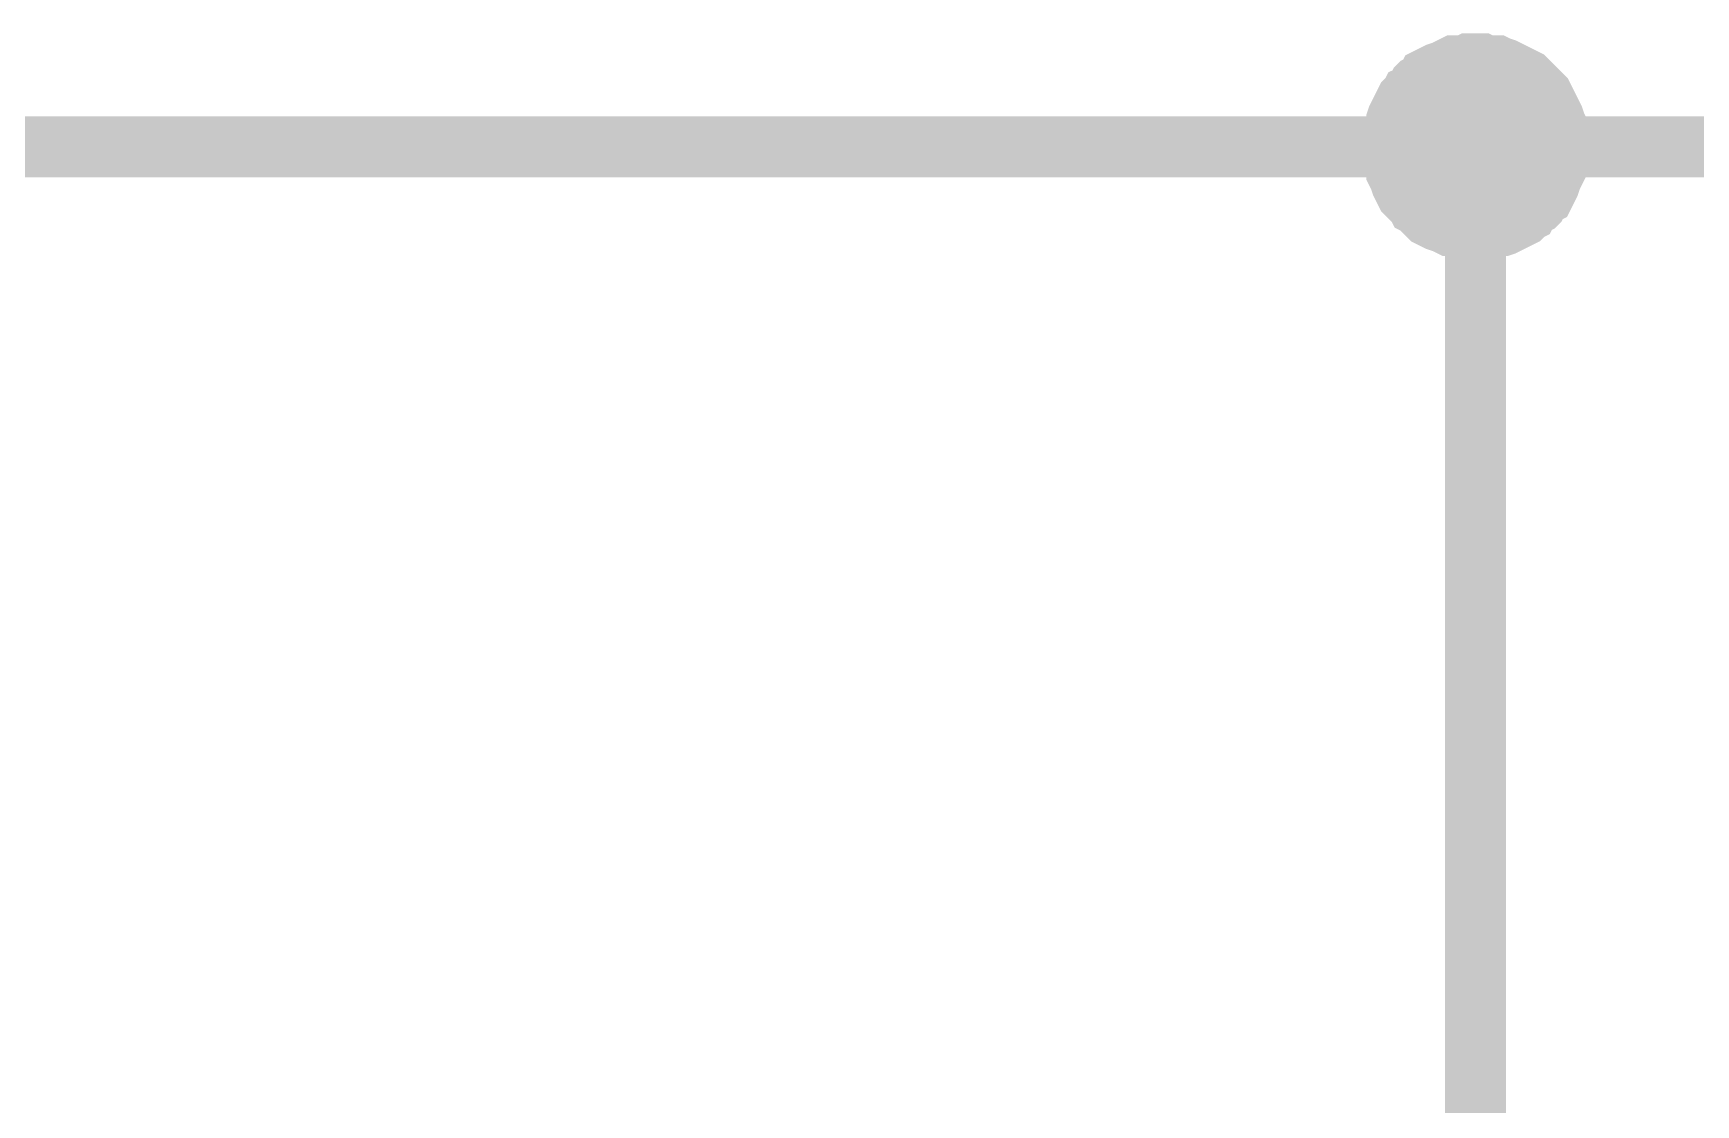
# Model space of a CAD drawing. Header units: millimetres. Extents: x 0 to 594, y 0 to 420.
# Drawn here: x 71.41 to 79.58, y 232.89 to 238.15 of the extents above; entities that cross this region are included whole.
import ezdxf

# ---------------------------------------------------------------- set-up
doc = ezdxf.new("R2010")
doc.units = ezdxf.units.MM
doc.layers.add('Sheet', color=255, linetype='Continuous')

msp = doc.modelspace()

# ---------------------------------------------------------------- linework, layer by layer
at = {"layer": 'Sheet', "color": 0}
for points, const_width in [([(77.9858, 237.5915), (77.9858, 237.6232), (77.9858, 237.6444), (77.9964, 237.6656), (77.9964, 237.6973), (78.0069, 237.7185), (78.0069, 237.7396), (78.0175, 237.7714), (78.0281, 237.7926), (78.0387, 237.8137), (78.0493, 237.8349), (78.0599, 237.8561), (78.0704, 237.8772), (78.0916, 237.8984), (78.1022, 237.9196), (78.1234, 237.9301), (78.1339, 237.9513), (78.1551, 237.9725), (78.1763, 237.9831), (78.1869, 238.0042), (78.208, 238.0148), (78.2292, 238.0254), (78.2504, 238.036), (78.2715, 238.0466), (78.3033, 238.0572), (78.3244, 238.0677), (78.3456, 238.0783), (78.3668, 238.0889), (78.3879, 238.0889), (78.4197, 238.0889), (78.4408, 238.0995), (78.4726, 238.0995), (78.4938, 238.0995)], 0.0991), ([(77.9858, 237.5915), (77.9858, 237.6232), (77.9858, 237.6444), (77.9964, 237.6656), (77.9964, 237.6973), (78.0069, 237.7185), (78.0069, 237.7396), (78.0175, 237.7714), (78.0281, 237.7926), (78.0387, 237.8137), (78.0493, 237.8349), (78.0599, 237.8561), (78.0704, 237.8772), (78.0916, 237.8984), (78.1022, 237.9196), (78.1234, 237.9301), (78.1339, 237.9513), (78.1551, 237.9725), (78.1763, 237.9831), (78.1869, 238.0042), (78.208, 238.0148), (78.2292, 238.0254), (78.2504, 238.036), (78.2715, 238.0466), (78.3033, 238.0572), (78.3244, 238.0677), (78.3456, 238.0783), (78.3668, 238.0889), (78.3879, 238.0889), (78.4197, 238.0889), (78.4408, 238.0995), (78.4726, 238.0995), (78.4938, 238.0995)], 0.0991), ([(77.9858, 237.5915), (77.9858, 237.6232), (77.9858, 237.6444), (77.9964, 237.6656), (77.9964, 237.6973), (78.0069, 237.7185), (78.0069, 237.7396), (78.0175, 237.7714), (78.0281, 237.7926), (78.0387, 237.8137), (78.0493, 237.8349), (78.0599, 237.8561), (78.0704, 237.8772), (78.0916, 237.8984), (78.1022, 237.9196), (78.1234, 237.9301), (78.1339, 237.9513), (78.1551, 237.9725), (78.1763, 237.9831), (78.1869, 238.0042), (78.208, 238.0148), (78.2292, 238.0254), (78.2504, 238.036), (78.2715, 238.0466), (78.3033, 238.0572), (78.3244, 238.0677), (78.3456, 238.0783), (78.3668, 238.0889), (78.3879, 238.0889), (78.4197, 238.0889), (78.4408, 238.0995), (78.4726, 238.0995), (78.4938, 238.0995)], 0.0991), ([(77.9858, 237.5915), (77.9858, 237.6232), (77.9858, 237.6444), (77.9964, 237.6656), (77.9964, 237.6973), (78.0069, 237.7185), (78.0069, 237.7396), (78.0175, 237.7714), (78.0281, 237.7926), (78.0387, 237.8137), (78.0493, 237.8349), (78.0599, 237.8561), (78.0704, 237.8772), (78.0916, 237.8984), (78.1022, 237.9196), (78.1234, 237.9301), (78.1339, 237.9513), (78.1551, 237.9725), (78.1763, 237.9831), (78.1869, 238.0042), (78.208, 238.0148), (78.2292, 238.0254), (78.2504, 238.036), (78.2715, 238.0466), (78.3033, 238.0572), (78.3244, 238.0677), (78.3456, 238.0783), (78.3668, 238.0889), (78.3879, 238.0889), (78.4197, 238.0889), (78.4408, 238.0995), (78.4726, 238.0995), (78.4938, 238.0995)], 0.0991), ([(77.9858, 237.5915), (77.9858, 237.6232), (77.9858, 237.6444), (77.9964, 237.6656), (77.9964, 237.6973), (78.0069, 237.7185), (78.0069, 237.7396), (78.0175, 237.7714), (78.0281, 237.7926), (78.0387, 237.8137), (78.0493, 237.8349), (78.0599, 237.8561), (78.0704, 237.8772), (78.0916, 237.8984), (78.1022, 237.9196), (78.1234, 237.9301), (78.1339, 237.9513), (78.1551, 237.9725), (78.1763, 237.9831), (78.1869, 238.0042), (78.208, 238.0148), (78.2292, 238.0254), (78.2504, 238.036), (78.2715, 238.0466), (78.3033, 238.0572), (78.3244, 238.0677), (78.3456, 238.0783), (78.3668, 238.0889), (78.3879, 238.0889), (78.4197, 238.0889), (78.4408, 238.0995), (78.4726, 238.0995), (78.4938, 238.0995)], 0.0991), ([(77.9858, 237.5915), (77.9858, 237.6232), (77.9858, 237.6444), (77.9964, 237.6656), (77.9964, 237.6973), (78.0069, 237.7185), (78.0069, 237.7396), (78.0175, 237.7714), (78.0281, 237.7926), (78.0387, 237.8137), (78.0493, 237.8349), (78.0599, 237.8561), (78.0704, 237.8772), (78.0916, 237.8984), (78.1022, 237.9196), (78.1234, 237.9301), (78.1339, 237.9513), (78.1551, 237.9725), (78.1763, 237.9831), (78.1869, 238.0042), (78.208, 238.0148), (78.2292, 238.0254), (78.2504, 238.036), (78.2715, 238.0466), (78.3033, 238.0572), (78.3244, 238.0677), (78.3456, 238.0783), (78.3668, 238.0889), (78.3879, 238.0889), (78.4197, 238.0889), (78.4408, 238.0995), (78.4726, 238.0995), (78.4938, 238.0995)], 0.0991), ([(77.9858, 237.5915), (77.9858, 237.6232), (77.9858, 237.6444), (77.9964, 237.6656), (77.9964, 237.6973), (78.0069, 237.7185), (78.0069, 237.7396), (78.0175, 237.7714), (78.0281, 237.7926), (78.0387, 237.8137), (78.0493, 237.8349), (78.0599, 237.8561), (78.0704, 237.8772), (78.0916, 237.8984), (78.1022, 237.9196), (78.1234, 237.9301), (78.1339, 237.9513), (78.1551, 237.9725), (78.1763, 237.9831), (78.1869, 238.0042), (78.208, 238.0148), (78.2292, 238.0254), (78.2504, 238.036), (78.2715, 238.0466), (78.3033, 238.0572), (78.3244, 238.0677), (78.3456, 238.0783), (78.3668, 238.0889), (78.3879, 238.0889), (78.4197, 238.0889), (78.4408, 238.0995), (78.4726, 238.0995), (78.4938, 238.0995)], 0.0991), ([(77.9858, 237.5915), (77.9858, 237.6232), (77.9858, 237.6444), (77.9964, 237.6656), (77.9964, 237.6973), (78.0069, 237.7185), (78.0069, 237.7396), (78.0175, 237.7714), (78.0281, 237.7926), (78.0387, 237.8137), (78.0493, 237.8349), (78.0599, 237.8561), (78.0704, 237.8772), (78.0916, 237.8984), (78.1022, 237.9196), (78.1234, 237.9301), (78.1339, 237.9513), (78.1551, 237.9725), (78.1763, 237.9831), (78.1869, 238.0042), (78.208, 238.0148), (78.2292, 238.0254), (78.2504, 238.036), (78.2715, 238.0466), (78.3033, 238.0572), (78.3244, 238.0677), (78.3456, 238.0783), (78.3668, 238.0889), (78.3879, 238.0889), (78.4197, 238.0889), (78.4408, 238.0995), (78.4726, 238.0995), (78.4938, 238.0995)], 0.0991), ([(78.4938, 238.0995), (78.4938, 238.0995)], 0.0991), ([(78.4938, 238.0995), (78.5255, 238.0995), (78.5467, 238.0995), (78.5678, 238.0889), (78.5996, 238.0889), (78.6208, 238.0889), (78.6419, 238.0783), (78.6737, 238.0677), (78.6948, 238.0572), (78.716, 238.0466), (78.7372, 238.036), (78.7583, 238.0254), (78.7795, 238.0148), (78.8007, 238.0042), (78.8218, 237.9831), (78.8324, 237.9725), (78.8536, 237.9513), (78.8748, 237.9301), (78.8853, 237.9196), (78.9065, 237.8984), (78.9171, 237.8772), (78.9277, 237.8561), (78.9382, 237.8349), (78.9488, 237.8137), (78.9594, 237.7926), (78.97, 237.7714), (78.9806, 237.7396), (78.9912, 237.7185), (78.9912, 237.6973), (78.9912, 237.6656), (79.0017, 237.6444), (79.0017, 237.6232), (79.0017, 237.5915)], 0.0991), ([(78.4938, 238.0995), (78.4938, 238.0995)], 0.0991), ([(78.4938, 238.0995), (78.5255, 238.0995), (78.5467, 238.0995), (78.5678, 238.0889), (78.5996, 238.0889), (78.6208, 238.0889), (78.6419, 238.0783), (78.6737, 238.0677), (78.6948, 238.0572), (78.716, 238.0466), (78.7372, 238.036), (78.7583, 238.0254), (78.7795, 238.0148), (78.8007, 238.0042), (78.8218, 237.9831), (78.8324, 237.9725), (78.8536, 237.9513), (78.8748, 237.9301), (78.8853, 237.9196), (78.9065, 237.8984), (78.9171, 237.8772), (78.9277, 237.8561), (78.9382, 237.8349), (78.9488, 237.8137), (78.9594, 237.7926), (78.97, 237.7714), (78.9806, 237.7396), (78.9912, 237.7185), (78.9912, 237.6973), (78.9912, 237.6656), (79.0017, 237.6444), (79.0017, 237.6232), (79.0017, 237.5915)], 0.0991), ([(78.4938, 238.0995), (78.4938, 238.0995)], 0.0991), ([(78.4938, 238.0995), (78.5255, 238.0995), (78.5467, 238.0995), (78.5678, 238.0889), (78.5996, 238.0889), (78.6208, 238.0889), (78.6419, 238.0783), (78.6737, 238.0677), (78.6948, 238.0572), (78.716, 238.0466), (78.7372, 238.036), (78.7583, 238.0254), (78.7795, 238.0148), (78.8007, 238.0042), (78.8218, 237.9831), (78.8324, 237.9725), (78.8536, 237.9513), (78.8748, 237.9301), (78.8853, 237.9196), (78.9065, 237.8984), (78.9171, 237.8772), (78.9277, 237.8561), (78.9382, 237.8349), (78.9488, 237.8137), (78.9594, 237.7926), (78.97, 237.7714), (78.9806, 237.7396), (78.9912, 237.7185), (78.9912, 237.6973), (78.9912, 237.6656), (79.0017, 237.6444), (79.0017, 237.6232), (79.0017, 237.5915)], 0.0991), ([(78.4938, 238.0995), (78.4938, 238.0995)], 0.0991), ([(78.4938, 238.0995), (78.5255, 238.0995), (78.5467, 238.0995), (78.5678, 238.0889), (78.5996, 238.0889), (78.6208, 238.0889), (78.6419, 238.0783), (78.6737, 238.0677), (78.6948, 238.0572), (78.716, 238.0466), (78.7372, 238.036), (78.7583, 238.0254), (78.7795, 238.0148), (78.8007, 238.0042), (78.8218, 237.9831), (78.8324, 237.9725), (78.8536, 237.9513), (78.8748, 237.9301), (78.8853, 237.9196), (78.9065, 237.8984), (78.9171, 237.8772), (78.9277, 237.8561), (78.9382, 237.8349), (78.9488, 237.8137), (78.9594, 237.7926), (78.97, 237.7714), (78.9806, 237.7396), (78.9912, 237.7185), (78.9912, 237.6973), (78.9912, 237.6656), (79.0017, 237.6444), (79.0017, 237.6232), (79.0017, 237.5915)], 0.0991), ([(78.4938, 238.0995), (78.4938, 238.0995)], 0.0991), ([(78.4938, 238.0995), (78.5255, 238.0995), (78.5467, 238.0995), (78.5678, 238.0889), (78.5996, 238.0889), (78.6208, 238.0889), (78.6419, 238.0783), (78.6737, 238.0677), (78.6948, 238.0572), (78.716, 238.0466), (78.7372, 238.036), (78.7583, 238.0254), (78.7795, 238.0148), (78.8007, 238.0042), (78.8218, 237.9831), (78.8324, 237.9725), (78.8536, 237.9513), (78.8748, 237.9301), (78.8853, 237.9196), (78.9065, 237.8984), (78.9171, 237.8772), (78.9277, 237.8561), (78.9382, 237.8349), (78.9488, 237.8137), (78.9594, 237.7926), (78.97, 237.7714), (78.9806, 237.7396), (78.9912, 237.7185), (78.9912, 237.6973), (78.9912, 237.6656), (79.0017, 237.6444), (79.0017, 237.6232), (79.0017, 237.5915)], 0.0991), ([(78.4938, 238.0995), (78.4938, 238.0995)], 0.0991), ([(78.4938, 238.0995), (78.5255, 238.0995), (78.5467, 238.0995), (78.5678, 238.0889), (78.5996, 238.0889), (78.6208, 238.0889), (78.6419, 238.0783), (78.6737, 238.0677), (78.6948, 238.0572), (78.716, 238.0466), (78.7372, 238.036), (78.7583, 238.0254), (78.7795, 238.0148), (78.8007, 238.0042), (78.8218, 237.9831), (78.8324, 237.9725), (78.8536, 237.9513), (78.8748, 237.9301), (78.8853, 237.9196), (78.9065, 237.8984), (78.9171, 237.8772), (78.9277, 237.8561), (78.9382, 237.8349), (78.9488, 237.8137), (78.9594, 237.7926), (78.97, 237.7714), (78.9806, 237.7396), (78.9912, 237.7185), (78.9912, 237.6973), (78.9912, 237.6656), (79.0017, 237.6444), (79.0017, 237.6232), (79.0017, 237.5915)], 0.0991), ([(78.4938, 238.0995), (78.4938, 238.0995)], 0.0991), ([(78.4938, 238.0995), (78.5255, 238.0995), (78.5467, 238.0995), (78.5678, 238.0889), (78.5996, 238.0889), (78.6208, 238.0889), (78.6419, 238.0783), (78.6737, 238.0677), (78.6948, 238.0572), (78.716, 238.0466), (78.7372, 238.036), (78.7583, 238.0254), (78.7795, 238.0148), (78.8007, 238.0042), (78.8218, 237.9831), (78.8324, 237.9725), (78.8536, 237.9513), (78.8748, 237.9301), (78.8853, 237.9196), (78.9065, 237.8984), (78.9171, 237.8772), (78.9277, 237.8561), (78.9382, 237.8349), (78.9488, 237.8137), (78.9594, 237.7926), (78.97, 237.7714), (78.9806, 237.7396), (78.9912, 237.7185), (78.9912, 237.6973), (78.9912, 237.6656), (79.0017, 237.6444), (79.0017, 237.6232), (79.0017, 237.5915)], 0.0991), ([(78.4938, 238.0995), (78.4938, 238.0995)], 0.0991), ([(78.4938, 238.0995), (78.5255, 238.0995), (78.5467, 238.0995), (78.5678, 238.0889), (78.5996, 238.0889), (78.6208, 238.0889), (78.6419, 238.0783), (78.6737, 238.0677), (78.6948, 238.0572), (78.716, 238.0466), (78.7372, 238.036), (78.7583, 238.0254), (78.7795, 238.0148), (78.8007, 238.0042), (78.8218, 237.9831), (78.8324, 237.9725), (78.8536, 237.9513), (78.8748, 237.9301), (78.8853, 237.9196), (78.9065, 237.8984), (78.9171, 237.8772), (78.9277, 237.8561), (78.9382, 237.8349), (78.9488, 237.8137), (78.9594, 237.7926), (78.97, 237.7714), (78.9806, 237.7396), (78.9912, 237.7185), (78.9912, 237.6973), (78.9912, 237.6656), (79.0017, 237.6444), (79.0017, 237.6232), (79.0017, 237.5915)], 0.0991), ([(35.4952, 230.5957), (35.4952, 237.5915), (45.4961, 237.5915), (56.5024, 237.5915), (67.4981, 237.5915), (78.4938, 237.5915), (89.5, 237.5915), (100.4957, 237.5915), (100.4957, 230.5957)], 0.2997), ([(78.4938, 230.5957), (78.4938, 237.5915)], 0.2997), ([(78.4938, 237.0835), (78.4726, 237.0835), (78.4408, 237.0835), (78.4197, 237.094), (78.3879, 237.094), (78.3668, 237.1046), (78.3456, 237.1046), (78.3244, 237.1152), (78.3033, 237.1258), (78.2715, 237.1364), (78.2504, 237.147), (78.2292, 237.1575), (78.208, 237.1681), (78.1869, 237.1893), (78.1763, 237.1999), (78.1551, 237.221), (78.1339, 237.2316), (78.1234, 237.2528), (78.1022, 237.274), (78.0916, 237.2845), (78.0704, 237.3057), (78.0599, 237.3269), (78.0493, 237.3481), (78.0387, 237.3692), (78.0281, 237.401), (78.0175, 237.4221), (78.0069, 237.4433), (78.0069, 237.4645), (77.9964, 237.4856), (77.9964, 237.5174), (77.9858, 237.5386), (77.9858, 237.5703), (77.9858, 237.5915)], 0.0991), ([(77.9858, 237.5915), (77.9858, 237.5915)], 0.0991), ([(78.4938, 237.0835), (78.4726, 237.0835), (78.4408, 237.0835), (78.4197, 237.094), (78.3879, 237.094), (78.3668, 237.1046), (78.3456, 237.1046), (78.3244, 237.1152), (78.3033, 237.1258), (78.2715, 237.1364), (78.2504, 237.147), (78.2292, 237.1575), (78.208, 237.1681), (78.1869, 237.1893), (78.1763, 237.1999), (78.1551, 237.221), (78.1339, 237.2316), (78.1234, 237.2528), (78.1022, 237.274), (78.0916, 237.2845), (78.0704, 237.3057), (78.0599, 237.3269), (78.0493, 237.3481), (78.0387, 237.3692), (78.0281, 237.401), (78.0175, 237.4221), (78.0069, 237.4433), (78.0069, 237.4645), (77.9964, 237.4856), (77.9964, 237.5174), (77.9858, 237.5386), (77.9858, 237.5703), (77.9858, 237.5915)], 0.0991), ([(77.9858, 237.5915), (77.9858, 237.5915)], 0.0991), ([(78.4938, 237.0835), (78.4726, 237.0835), (78.4408, 237.0835), (78.4197, 237.094), (78.3879, 237.094), (78.3668, 237.1046), (78.3456, 237.1046), (78.3244, 237.1152), (78.3033, 237.1258), (78.2715, 237.1364), (78.2504, 237.147), (78.2292, 237.1575), (78.208, 237.1681), (78.1869, 237.1893), (78.1763, 237.1999), (78.1551, 237.221), (78.1339, 237.2316), (78.1234, 237.2528), (78.1022, 237.274), (78.0916, 237.2845), (78.0704, 237.3057), (78.0599, 237.3269), (78.0493, 237.3481), (78.0387, 237.3692), (78.0281, 237.401), (78.0175, 237.4221), (78.0069, 237.4433), (78.0069, 237.4645), (77.9964, 237.4856), (77.9964, 237.5174), (77.9858, 237.5386), (77.9858, 237.5703), (77.9858, 237.5915)], 0.0991), ([(77.9858, 237.5915), (77.9858, 237.5915)], 0.0991), ([(78.4938, 237.0835), (78.4726, 237.0835), (78.4408, 237.0835), (78.4197, 237.094), (78.3879, 237.094), (78.3668, 237.1046), (78.3456, 237.1046), (78.3244, 237.1152), (78.3033, 237.1258), (78.2715, 237.1364), (78.2504, 237.147), (78.2292, 237.1575), (78.208, 237.1681), (78.1869, 237.1893), (78.1763, 237.1999), (78.1551, 237.221), (78.1339, 237.2316), (78.1234, 237.2528), (78.1022, 237.274), (78.0916, 237.2845), (78.0704, 237.3057), (78.0599, 237.3269), (78.0493, 237.3481), (78.0387, 237.3692), (78.0281, 237.401), (78.0175, 237.4221), (78.0069, 237.4433), (78.0069, 237.4645), (77.9964, 237.4856), (77.9964, 237.5174), (77.9858, 237.5386), (77.9858, 237.5703), (77.9858, 237.5915)], 0.0991), ([(77.9858, 237.5915), (77.9858, 237.5915)], 0.0991), ([(78.4938, 237.0835), (78.4726, 237.0835), (78.4408, 237.0835), (78.4197, 237.094), (78.3879, 237.094), (78.3668, 237.1046), (78.3456, 237.1046), (78.3244, 237.1152), (78.3033, 237.1258), (78.2715, 237.1364), (78.2504, 237.147), (78.2292, 237.1575), (78.208, 237.1681), (78.1869, 237.1893), (78.1763, 237.1999), (78.1551, 237.221), (78.1339, 237.2316), (78.1234, 237.2528), (78.1022, 237.274), (78.0916, 237.2845), (78.0704, 237.3057), (78.0599, 237.3269), (78.0493, 237.3481), (78.0387, 237.3692), (78.0281, 237.401), (78.0175, 237.4221), (78.0069, 237.4433), (78.0069, 237.4645), (77.9964, 237.4856), (77.9964, 237.5174), (77.9858, 237.5386), (77.9858, 237.5703), (77.9858, 237.5915)], 0.0991), ([(77.9858, 237.5915), (77.9858, 237.5915)], 0.0991), ([(78.4938, 237.0835), (78.4726, 237.0835), (78.4408, 237.0835), (78.4197, 237.094), (78.3879, 237.094), (78.3668, 237.1046), (78.3456, 237.1046), (78.3244, 237.1152), (78.3033, 237.1258), (78.2715, 237.1364), (78.2504, 237.147), (78.2292, 237.1575), (78.208, 237.1681), (78.1869, 237.1893), (78.1763, 237.1999), (78.1551, 237.221), (78.1339, 237.2316), (78.1234, 237.2528), (78.1022, 237.274), (78.0916, 237.2845), (78.0704, 237.3057), (78.0599, 237.3269), (78.0493, 237.3481), (78.0387, 237.3692), (78.0281, 237.401), (78.0175, 237.4221), (78.0069, 237.4433), (78.0069, 237.4645), (77.9964, 237.4856), (77.9964, 237.5174), (77.9858, 237.5386), (77.9858, 237.5703), (77.9858, 237.5915)], 0.0991), ([(77.9858, 237.5915), (77.9858, 237.5915)], 0.0991), ([(78.4938, 237.0835), (78.4726, 237.0835), (78.4408, 237.0835), (78.4197, 237.094), (78.3879, 237.094), (78.3668, 237.1046), (78.3456, 237.1046), (78.3244, 237.1152), (78.3033, 237.1258), (78.2715, 237.1364), (78.2504, 237.147), (78.2292, 237.1575), (78.208, 237.1681), (78.1869, 237.1893), (78.1763, 237.1999), (78.1551, 237.221), (78.1339, 237.2316), (78.1234, 237.2528), (78.1022, 237.274), (78.0916, 237.2845), (78.0704, 237.3057), (78.0599, 237.3269), (78.0493, 237.3481), (78.0387, 237.3692), (78.0281, 237.401), (78.0175, 237.4221), (78.0069, 237.4433), (78.0069, 237.4645), (77.9964, 237.4856), (77.9964, 237.5174), (77.9858, 237.5386), (77.9858, 237.5703), (77.9858, 237.5915)], 0.0991), ([(77.9858, 237.5915), (77.9858, 237.5915)], 0.0991), ([(78.4938, 237.0835), (78.4726, 237.0835), (78.4408, 237.0835), (78.4197, 237.094), (78.3879, 237.094), (78.3668, 237.1046), (78.3456, 237.1046), (78.3244, 237.1152), (78.3033, 237.1258), (78.2715, 237.1364), (78.2504, 237.147), (78.2292, 237.1575), (78.208, 237.1681), (78.1869, 237.1893), (78.1763, 237.1999), (78.1551, 237.221), (78.1339, 237.2316), (78.1234, 237.2528), (78.1022, 237.274), (78.0916, 237.2845), (78.0704, 237.3057), (78.0599, 237.3269), (78.0493, 237.3481), (78.0387, 237.3692), (78.0281, 237.401), (78.0175, 237.4221), (78.0069, 237.4433), (78.0069, 237.4645), (77.9964, 237.4856), (77.9964, 237.5174), (77.9858, 237.5386), (77.9858, 237.5703), (77.9858, 237.5915)], 0.0991), ([(77.9858, 237.5915), (77.9858, 237.5915)], 0.0991), ([(79.0017, 237.5915), (79.0017, 237.5703), (79.0017, 237.5386), (78.9912, 237.5174), (78.9912, 237.4856), (78.9912, 237.4645), (78.9806, 237.4433), (78.97, 237.4221), (78.9594, 237.401), (78.9488, 237.3692), (78.9382, 237.3481), (78.9277, 237.3269), (78.9171, 237.3057), (78.9065, 237.2845), (78.8853, 237.274), (78.8748, 237.2528), (78.8536, 237.2316), (78.8324, 237.221), (78.8218, 237.1999), (78.8007, 237.1893), (78.7795, 237.1681), (78.7583, 237.1575), (78.7372, 237.147), (78.716, 237.1364), (78.6948, 237.1258), (78.6737, 237.1152), (78.6419, 237.1046), (78.6208, 237.1046), (78.5996, 237.094), (78.5678, 237.094), (78.5467, 237.0835), (78.5255, 237.0835), (78.4938, 237.0835)], 0.0991), ([(79.0017, 237.5915), (79.0017, 237.5703), (79.0017, 237.5386), (78.9912, 237.5174), (78.9912, 237.4856), (78.9912, 237.4645), (78.9806, 237.4433), (78.97, 237.4221), (78.9594, 237.401), (78.9488, 237.3692), (78.9382, 237.3481), (78.9277, 237.3269), (78.9171, 237.3057), (78.9065, 237.2845), (78.8853, 237.274), (78.8748, 237.2528), (78.8536, 237.2316), (78.8324, 237.221), (78.8218, 237.1999), (78.8007, 237.1893), (78.7795, 237.1681), (78.7583, 237.1575), (78.7372, 237.147), (78.716, 237.1364), (78.6948, 237.1258), (78.6737, 237.1152), (78.6419, 237.1046), (78.6208, 237.1046), (78.5996, 237.094), (78.5678, 237.094), (78.5467, 237.0835), (78.5255, 237.0835), (78.4938, 237.0835)], 0.0991), ([(79.0017, 237.5915), (79.0017, 237.5703), (79.0017, 237.5386), (78.9912, 237.5174), (78.9912, 237.4856), (78.9912, 237.4645), (78.9806, 237.4433), (78.97, 237.4221), (78.9594, 237.401), (78.9488, 237.3692), (78.9382, 237.3481), (78.9277, 237.3269), (78.9171, 237.3057), (78.9065, 237.2845), (78.8853, 237.274), (78.8748, 237.2528), (78.8536, 237.2316), (78.8324, 237.221), (78.8218, 237.1999), (78.8007, 237.1893), (78.7795, 237.1681), (78.7583, 237.1575), (78.7372, 237.147), (78.716, 237.1364), (78.6948, 237.1258), (78.6737, 237.1152), (78.6419, 237.1046), (78.6208, 237.1046), (78.5996, 237.094), (78.5678, 237.094), (78.5467, 237.0835), (78.5255, 237.0835), (78.4938, 237.0835)], 0.0991), ([(79.0017, 237.5915), (79.0017, 237.5703), (79.0017, 237.5386), (78.9912, 237.5174), (78.9912, 237.4856), (78.9912, 237.4645), (78.9806, 237.4433), (78.97, 237.4221), (78.9594, 237.401), (78.9488, 237.3692), (78.9382, 237.3481), (78.9277, 237.3269), (78.9171, 237.3057), (78.9065, 237.2845), (78.8853, 237.274), (78.8748, 237.2528), (78.8536, 237.2316), (78.8324, 237.221), (78.8218, 237.1999), (78.8007, 237.1893), (78.7795, 237.1681), (78.7583, 237.1575), (78.7372, 237.147), (78.716, 237.1364), (78.6948, 237.1258), (78.6737, 237.1152), (78.6419, 237.1046), (78.6208, 237.1046), (78.5996, 237.094), (78.5678, 237.094), (78.5467, 237.0835), (78.5255, 237.0835), (78.4938, 237.0835)], 0.0991), ([(79.0017, 237.5915), (79.0017, 237.5703), (79.0017, 237.5386), (78.9912, 237.5174), (78.9912, 237.4856), (78.9912, 237.4645), (78.9806, 237.4433), (78.97, 237.4221), (78.9594, 237.401), (78.9488, 237.3692), (78.9382, 237.3481), (78.9277, 237.3269), (78.9171, 237.3057), (78.9065, 237.2845), (78.8853, 237.274), (78.8748, 237.2528), (78.8536, 237.2316), (78.8324, 237.221), (78.8218, 237.1999), (78.8007, 237.1893), (78.7795, 237.1681), (78.7583, 237.1575), (78.7372, 237.147), (78.716, 237.1364), (78.6948, 237.1258), (78.6737, 237.1152), (78.6419, 237.1046), (78.6208, 237.1046), (78.5996, 237.094), (78.5678, 237.094), (78.5467, 237.0835), (78.5255, 237.0835), (78.4938, 237.0835)], 0.0991), ([(79.0017, 237.5915), (79.0017, 237.5703), (79.0017, 237.5386), (78.9912, 237.5174), (78.9912, 237.4856), (78.9912, 237.4645), (78.9806, 237.4433), (78.97, 237.4221), (78.9594, 237.401), (78.9488, 237.3692), (78.9382, 237.3481), (78.9277, 237.3269), (78.9171, 237.3057), (78.9065, 237.2845), (78.8853, 237.274), (78.8748, 237.2528), (78.8536, 237.2316), (78.8324, 237.221), (78.8218, 237.1999), (78.8007, 237.1893), (78.7795, 237.1681), (78.7583, 237.1575), (78.7372, 237.147), (78.716, 237.1364), (78.6948, 237.1258), (78.6737, 237.1152), (78.6419, 237.1046), (78.6208, 237.1046), (78.5996, 237.094), (78.5678, 237.094), (78.5467, 237.0835), (78.5255, 237.0835), (78.4938, 237.0835)], 0.0991), ([(79.0017, 237.5915), (79.0017, 237.5703), (79.0017, 237.5386), (78.9912, 237.5174), (78.9912, 237.4856), (78.9912, 237.4645), (78.9806, 237.4433), (78.97, 237.4221), (78.9594, 237.401), (78.9488, 237.3692), (78.9382, 237.3481), (78.9277, 237.3269), (78.9171, 237.3057), (78.9065, 237.2845), (78.8853, 237.274), (78.8748, 237.2528), (78.8536, 237.2316), (78.8324, 237.221), (78.8218, 237.1999), (78.8007, 237.1893), (78.7795, 237.1681), (78.7583, 237.1575), (78.7372, 237.147), (78.716, 237.1364), (78.6948, 237.1258), (78.6737, 237.1152), (78.6419, 237.1046), (78.6208, 237.1046), (78.5996, 237.094), (78.5678, 237.094), (78.5467, 237.0835), (78.5255, 237.0835), (78.4938, 237.0835)], 0.0991), ([(79.0017, 237.5915), (79.0017, 237.5703), (79.0017, 237.5386), (78.9912, 237.5174), (78.9912, 237.4856), (78.9912, 237.4645), (78.9806, 237.4433), (78.97, 237.4221), (78.9594, 237.401), (78.9488, 237.3692), (78.9382, 237.3481), (78.9277, 237.3269), (78.9171, 237.3057), (78.9065, 237.2845), (78.8853, 237.274), (78.8748, 237.2528), (78.8536, 237.2316), (78.8324, 237.221), (78.8218, 237.1999), (78.8007, 237.1893), (78.7795, 237.1681), (78.7583, 237.1575), (78.7372, 237.147), (78.716, 237.1364), (78.6948, 237.1258), (78.6737, 237.1152), (78.6419, 237.1046), (78.6208, 237.1046), (78.5996, 237.094), (78.5678, 237.094), (78.5467, 237.0835), (78.5255, 237.0835), (78.4938, 237.0835)], 0.0991), ([(79.0017, 237.5915), (79.0017, 237.5915), (79.0017, 237.5915), (79.0017, 237.5915), (79.0017, 237.5915), (79.0017, 237.5915), (79.0017, 237.5915), (79.0017, 237.5915), (79.0017, 237.5915), (79.0017, 237.5915), (79.0017, 237.5915), (79.0017, 237.5915), (79.0017, 237.5915), (79.0017, 237.5915), (79.0017, 237.5915), (79.0017, 237.5915), (79.0017, 237.5915), (79.0017, 237.5915), (79.0017, 237.5915), (79.0017, 237.5915), (79.0017, 237.5915), (79.0017, 237.5915), (79.0017, 237.5915), (79.0017, 237.5915), (79.0017, 237.5915), (79.0017, 237.5915), (79.0017, 237.5915), (79.0017, 237.5915), (79.0017, 237.5915), (79.0017, 237.5915), (79.0017, 237.5915), (79.0017, 237.5915), (79.0017, 237.5915)], 0.0991), ([(79.0017, 237.5915), (79.0017, 237.5915)], 0.0991), ([(79.0017, 237.5915), (79.0017, 237.5915), (79.0017, 237.5915), (79.0017, 237.5915), (79.0017, 237.5915), (79.0017, 237.5915), (79.0017, 237.5915), (79.0017, 237.5915), (79.0017, 237.5915), (79.0017, 237.5915), (79.0017, 237.5915), (79.0017, 237.5915), (79.0017, 237.5915), (79.0017, 237.5915), (79.0017, 237.5915), (79.0017, 237.5915), (79.0017, 237.5915), (79.0017, 237.5915), (79.0017, 237.5915), (79.0017, 237.5915), (79.0017, 237.5915), (79.0017, 237.5915), (79.0017, 237.5915), (79.0017, 237.5915), (79.0017, 237.5915), (79.0017, 237.5915), (79.0017, 237.5915), (79.0017, 237.5915), (79.0017, 237.5915), (79.0017, 237.5915), (79.0017, 237.5915), (79.0017, 237.5915), (79.0017, 237.5915)], 0.0991), ([(79.0017, 237.5915), (79.0017, 237.5915)], 0.0991), ([(79.0017, 237.5915), (79.0017, 237.5915), (79.0017, 237.5915), (79.0017, 237.5915), (79.0017, 237.5915), (79.0017, 237.5915), (79.0017, 237.5915), (79.0017, 237.5915), (79.0017, 237.5915), (79.0017, 237.5915), (79.0017, 237.5915), (79.0017, 237.5915), (79.0017, 237.5915), (79.0017, 237.5915), (79.0017, 237.5915), (79.0017, 237.5915), (79.0017, 237.5915), (79.0017, 237.5915), (79.0017, 237.5915), (79.0017, 237.5915), (79.0017, 237.5915), (79.0017, 237.5915), (79.0017, 237.5915), (79.0017, 237.5915), (79.0017, 237.5915), (79.0017, 237.5915), (79.0017, 237.5915), (79.0017, 237.5915), (79.0017, 237.5915), (79.0017, 237.5915), (79.0017, 237.5915), (79.0017, 237.5915), (79.0017, 237.5915)], 0.0991), ([(79.0017, 237.5915), (79.0017, 237.5915)], 0.0991), ([(79.0017, 237.5915), (79.0017, 237.5915), (79.0017, 237.5915), (79.0017, 237.5915), (79.0017, 237.5915), (79.0017, 237.5915), (79.0017, 237.5915), (79.0017, 237.5915), (79.0017, 237.5915), (79.0017, 237.5915), (79.0017, 237.5915), (79.0017, 237.5915), (79.0017, 237.5915), (79.0017, 237.5915), (79.0017, 237.5915), (79.0017, 237.5915), (79.0017, 237.5915), (79.0017, 237.5915), (79.0017, 237.5915), (79.0017, 237.5915), (79.0017, 237.5915), (79.0017, 237.5915), (79.0017, 237.5915), (79.0017, 237.5915), (79.0017, 237.5915), (79.0017, 237.5915), (79.0017, 237.5915), (79.0017, 237.5915), (79.0017, 237.5915), (79.0017, 237.5915), (79.0017, 237.5915), (79.0017, 237.5915), (79.0017, 237.5915)], 0.0991), ([(79.0017, 237.5915), (79.0017, 237.5915)], 0.0991), ([(79.0017, 237.5915), (79.0017, 237.5915), (79.0017, 237.5915), (79.0017, 237.5915), (79.0017, 237.5915), (79.0017, 237.5915), (79.0017, 237.5915), (79.0017, 237.5915), (79.0017, 237.5915), (79.0017, 237.5915), (79.0017, 237.5915), (79.0017, 237.5915), (79.0017, 237.5915), (79.0017, 237.5915), (79.0017, 237.5915), (79.0017, 237.5915), (79.0017, 237.5915), (79.0017, 237.5915), (79.0017, 237.5915), (79.0017, 237.5915), (79.0017, 237.5915), (79.0017, 237.5915), (79.0017, 237.5915), (79.0017, 237.5915), (79.0017, 237.5915), (79.0017, 237.5915), (79.0017, 237.5915), (79.0017, 237.5915), (79.0017, 237.5915), (79.0017, 237.5915), (79.0017, 237.5915), (79.0017, 237.5915), (79.0017, 237.5915)], 0.0991), ([(79.0017, 237.5915), (79.0017, 237.5915)], 0.0991), ([(79.0017, 237.5915), (79.0017, 237.5915), (79.0017, 237.5915), (79.0017, 237.5915), (79.0017, 237.5915), (79.0017, 237.5915), (79.0017, 237.5915), (79.0017, 237.5915), (79.0017, 237.5915), (79.0017, 237.5915), (79.0017, 237.5915), (79.0017, 237.5915), (79.0017, 237.5915), (79.0017, 237.5915), (79.0017, 237.5915), (79.0017, 237.5915), (79.0017, 237.5915), (79.0017, 237.5915), (79.0017, 237.5915), (79.0017, 237.5915), (79.0017, 237.5915), (79.0017, 237.5915), (79.0017, 237.5915), (79.0017, 237.5915), (79.0017, 237.5915), (79.0017, 237.5915), (79.0017, 237.5915), (79.0017, 237.5915), (79.0017, 237.5915), (79.0017, 237.5915), (79.0017, 237.5915), (79.0017, 237.5915), (79.0017, 237.5915)], 0.0991), ([(79.0017, 237.5915), (79.0017, 237.5915)], 0.0991), ([(79.0017, 237.5915), (79.0017, 237.5915), (79.0017, 237.5915), (79.0017, 237.5915), (79.0017, 237.5915), (79.0017, 237.5915), (79.0017, 237.5915), (79.0017, 237.5915), (79.0017, 237.5915), (79.0017, 237.5915), (79.0017, 237.5915), (79.0017, 237.5915), (79.0017, 237.5915), (79.0017, 237.5915), (79.0017, 237.5915), (79.0017, 237.5915), (79.0017, 237.5915), (79.0017, 237.5915), (79.0017, 237.5915), (79.0017, 237.5915), (79.0017, 237.5915), (79.0017, 237.5915), (79.0017, 237.5915), (79.0017, 237.5915), (79.0017, 237.5915), (79.0017, 237.5915), (79.0017, 237.5915), (79.0017, 237.5915), (79.0017, 237.5915), (79.0017, 237.5915), (79.0017, 237.5915), (79.0017, 237.5915), (79.0017, 237.5915)], 0.0991), ([(79.0017, 237.5915), (79.0017, 237.5915)], 0.0991), ([(79.0017, 237.5915), (79.0017, 237.5915), (79.0017, 237.5915), (79.0017, 237.5915), (79.0017, 237.5915), (79.0017, 237.5915), (79.0017, 237.5915), (79.0017, 237.5915), (79.0017, 237.5915), (79.0017, 237.5915), (79.0017, 237.5915), (79.0017, 237.5915), (79.0017, 237.5915), (79.0017, 237.5915), (79.0017, 237.5915), (79.0017, 237.5915), (79.0017, 237.5915), (79.0017, 237.5915), (79.0017, 237.5915), (79.0017, 237.5915), (79.0017, 237.5915), (79.0017, 237.5915), (79.0017, 237.5915), (79.0017, 237.5915), (79.0017, 237.5915), (79.0017, 237.5915), (79.0017, 237.5915), (79.0017, 237.5915), (79.0017, 237.5915), (79.0017, 237.5915), (79.0017, 237.5915), (79.0017, 237.5915), (79.0017, 237.5915)], 0.0991), ([(79.0017, 237.5915), (79.0017, 237.5915)], 0.0991)]:
    msp.add_lwpolyline(points, dxfattribs=dict(at, const_width=const_width))
at = {"layer": 'Sheet', "color": 0, "const_width": 0.508}
msp.add_lwpolyline([(78.2249, 237.6001, 1), (78.7329, 237.6001, 1)], format="xyb", close=True, dxfattribs=at)

doc.saveas('drawing.dxf')
